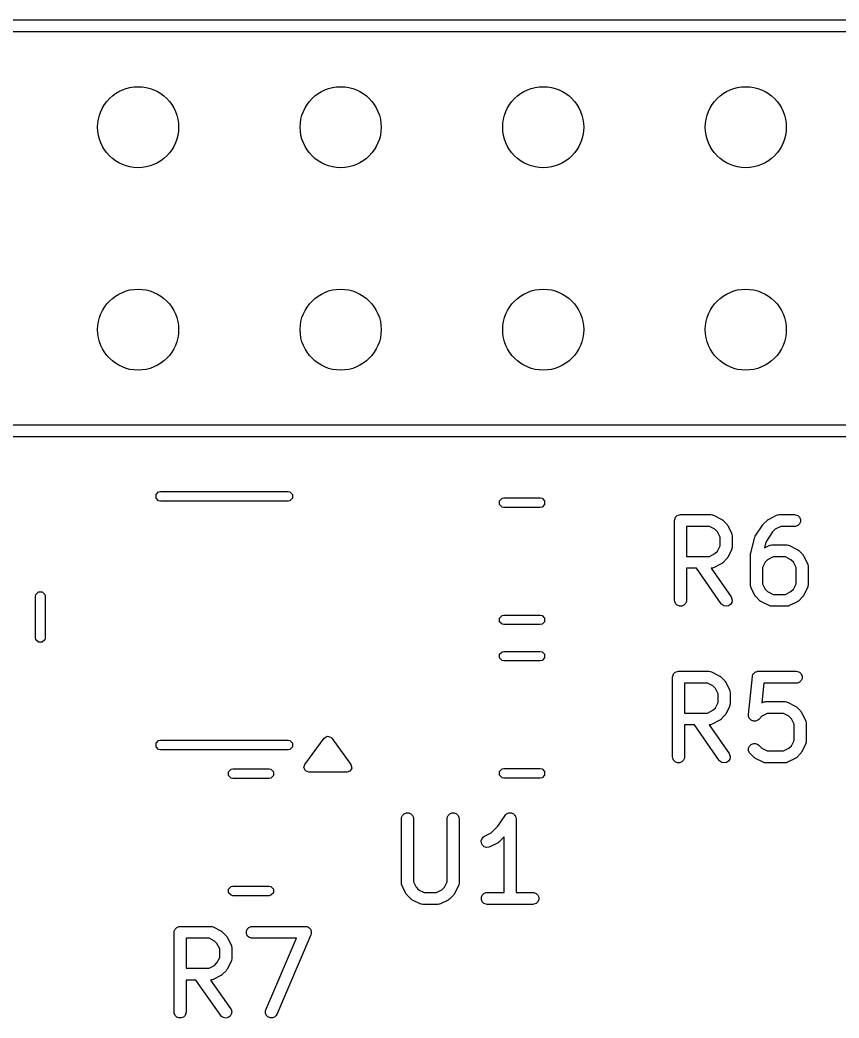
# Model space of a CAD drawing. Extents: x 1.99 to 4.41, y -4.34 to -2.1.
# Drawn here: x 3.2807 to 3.685, y -2.5947 to -2.1018 of the extents above; entities that cross this region are included whole.
import ezdxf

# ---------------------------------------------------------------- set-up
doc = ezdxf.new("R2010")
doc.units = 0
doc.header["$MEASUREMENT"] = 0
doc.layers.add('BLACK', color=7, linetype='CONTINUOUS')

msp = doc.modelspace()

# ---------------------------------------------------------------- linework, layer by layer
at = {"layer": 'BLACK', "linetype": 'CONTINUOUS'}
for p, q in [((2.18898, -2.10177), (4.18898, -2.10177)), ((4.18602, -2.10768), (2.19193, -2.10768)), ((2.29193, -2.30177), (4.18602, -2.30177)), ((4.18898, -2.30768), (2.28898, -2.30768)), ((3.34782, -2.3361), (3.3491, -2.33483)), ((3.34782, -2.33791), (3.34782, -2.3361)), ((3.3491, -2.33483), (3.35, -2.33465)), ((3.35, -2.33465), (3.3815, -2.33465)), ((3.3815, -2.33465), (3.41299, -2.33465)), ((3.41299, -2.33465), (3.4139, -2.33483)), ((3.4139, -2.33483), (3.41517, -2.3361)), ((3.41517, -2.3361), (3.41517, -2.33791)), ((3.3491, -2.33919), (3.34782, -2.33791)), ((3.35, -2.33937), (3.3491, -2.33919)), ((3.3815, -2.33937), (3.35, -2.33937)), ((3.41299, -2.33937), (3.3815, -2.33937)), ((3.4139, -2.33919), (3.41299, -2.33937)), ((3.41517, -2.33791), (3.4139, -2.33919)), ((3.51742, -2.33925), (3.5187, -2.33798)), ((3.51742, -2.34106), (3.51742, -2.33925)), ((3.5187, -2.34234), (3.51742, -2.34106)), ((3.5187, -2.33798), (3.5196, -2.3378)), ((3.5196, -2.3378), (3.53748, -2.3378)), ((3.53748, -2.3378), (3.53839, -2.33798)), ((3.53839, -2.33798), (3.53967, -2.33925)), ((3.53967, -2.34106), (3.53839, -2.34234)), ((3.53967, -2.33925), (3.53967, -2.34106)), ((3.5196, -2.34252), (3.5187, -2.34234)), ((3.53748, -2.34252), (3.5196, -2.34252)), ((3.53839, -2.34234), (3.53748, -2.34252)), ((3.60513, -2.34655), (3.60619, -2.34611)), ((3.60619, -2.34611), (3.60677, -2.34606)), ((3.60677, -2.34606), (3.62177, -2.34606)), ((3.62177, -2.34606), (3.62234, -2.34611)), ((3.62234, -2.34611), (3.62244, -2.34615)), ((3.62244, -2.34615), (3.62255, -2.34616)), ((3.62255, -2.34616), (3.62309, -2.34637)), ((3.65419, -2.34637), (3.65473, -2.34616)), ((3.65473, -2.34616), (3.65484, -2.34615)), ((3.65484, -2.34615), (3.65494, -2.34611)), ((3.65494, -2.34611), (3.65551, -2.34606)), ((3.65551, -2.34606), (3.66301, -2.34606)), ((3.66301, -2.34606), (3.66359, -2.34611)), ((3.66359, -2.34611), (3.66465, -2.34655)), ((3.60382, -2.34901), (3.60387, -2.34843)), ((3.60382, -2.38838), (3.60382, -2.34901)), ((3.60387, -2.34843), (3.60431, -2.34737)), ((3.60431, -2.34737), (3.60513, -2.34655)), ((3.62309, -2.34637), (3.62684, -2.34824)), ((3.62684, -2.34824), (3.62708, -2.3484)), ((3.62708, -2.3484), (3.62716, -2.34843)), ((3.62716, -2.34843), (3.62724, -2.34849)), ((3.62724, -2.34849), (3.62733, -2.34855)), ((3.62733, -2.34855), (3.62738, -2.34861)), ((3.62738, -2.34861), (3.6276, -2.3488)), ((3.6276, -2.3488), (3.62948, -2.35067)), ((3.62948, -2.35067), (3.62966, -2.3509)), ((3.62966, -2.3509), (3.62972, -2.35095)), ((3.62972, -2.35095), (3.62978, -2.35104)), ((3.62978, -2.35104), (3.62985, -2.35112)), ((3.62985, -2.35112), (3.62988, -2.35119)), ((3.64368, -2.35674), (3.64743, -2.35112)), ((3.64743, -2.35112), (3.64761, -2.3509)), ((3.64743, -2.35112), (3.64743, -2.35112)), ((3.64743, -2.35112), (3.64743, -2.35112)), ((3.64761, -2.3509), (3.6478, -2.35067)), ((3.6478, -2.35067), (3.64967, -2.3488)), ((3.6478, -2.35067), (3.6478, -2.35067)), ((3.6478, -2.35067), (3.6478, -2.35067)), ((3.64967, -2.3488), (3.6499, -2.34861)), ((3.6499, -2.34861), (3.64995, -2.34855)), ((3.64995, -2.34855), (3.65004, -2.34849)), ((3.65004, -2.34849), (3.65012, -2.34843)), ((3.65012, -2.34843), (3.65019, -2.3484)), ((3.65019, -2.3484), (3.65044, -2.34824)), ((3.65044, -2.34824), (3.65419, -2.34637)), ((3.66465, -2.34655), (3.66547, -2.34737)), ((3.66547, -2.35065), (3.66465, -2.35146)), ((3.66547, -2.34737), (3.66591, -2.34843)), ((3.66591, -2.34958), (3.66547, -2.35065)), ((3.66591, -2.34843), (3.66591, -2.34958)), ((3.62107, -2.35196), (3.60972, -2.35196)), ((3.60972, -2.35196), (3.60972, -2.36668)), ((3.62377, -2.35331), (3.62107, -2.35196)), ((3.62496, -2.35451), (3.62377, -2.35331)), ((3.62631, -2.3572), (3.62496, -2.35451)), ((3.62988, -2.35119), (3.63003, -2.35144)), ((3.63003, -2.35144), (3.63191, -2.35519)), ((3.63191, -2.35519), (3.63211, -2.35573)), ((3.63211, -2.35573), (3.63212, -2.35583)), ((3.63212, -2.35583), (3.63216, -2.35593)), ((3.63216, -2.35593), (3.63222, -2.35651)), ((3.65218, -2.35464), (3.64888, -2.35959)), ((3.65351, -2.35331), (3.65218, -2.35464)), ((3.65621, -2.35196), (3.65351, -2.35331)), ((3.66301, -2.35196), (3.65621, -2.35196)), ((3.66359, -2.3519), (3.66301, -2.35196)), ((3.66465, -2.35146), (3.66359, -2.3519)), ((3.62631, -2.36143), (3.62631, -2.3572)), ((3.63222, -2.35651), (3.63222, -2.36213)), ((3.6414, -2.36517), (3.64327, -2.35767)), ((3.64327, -2.35767), (3.64339, -2.35733)), ((3.64339, -2.35733), (3.64341, -2.35726)), ((3.64341, -2.35726), (3.64344, -2.35719)), ((3.64344, -2.35719), (3.64347, -2.35712)), ((3.64347, -2.35712), (3.64351, -2.35706)), ((3.64351, -2.35706), (3.64368, -2.35674)), ((3.64888, -2.35959), (3.64815, -2.36251)), ((3.62107, -2.36668), (3.62377, -2.36533)), ((3.62377, -2.36533), (3.62496, -2.36413)), ((3.62496, -2.36413), (3.62631, -2.36143)), ((3.63191, -2.36345), (3.63003, -2.3672)), ((3.63211, -2.36291), (3.63191, -2.36345)), ((3.63212, -2.36281), (3.63211, -2.36291)), ((3.63216, -2.36271), (3.63212, -2.36281)), ((3.63222, -2.36213), (3.63216, -2.36271)), ((3.64131, -2.36574), (3.64135, -2.36552)), ((3.64132, -2.36578), (3.64131, -2.36574)), ((3.64131, -2.36588), (3.64132, -2.36578)), ((3.64131, -2.38088), (3.64131, -2.36588)), ((3.64135, -2.36552), (3.64137, -2.36531)), ((3.64137, -2.36531), (3.64138, -2.36527)), ((3.64138, -2.36527), (3.6414, -2.36517)), ((3.64815, -2.36251), (3.65044, -2.36137)), ((3.65044, -2.36137), (3.65098, -2.36116)), ((3.65098, -2.36116), (3.65109, -2.36115)), ((3.65109, -2.36115), (3.65119, -2.36111)), ((3.65119, -2.36111), (3.65176, -2.36105)), ((3.65176, -2.36105), (3.65926, -2.36105)), ((3.65926, -2.36105), (3.65984, -2.36111)), ((3.65984, -2.36111), (3.65994, -2.36115)), ((3.65994, -2.36115), (3.66004, -2.36116)), ((3.66004, -2.36116), (3.66058, -2.36137)), ((3.66058, -2.36137), (3.66433, -2.36324)), ((3.66433, -2.36324), (3.66458, -2.3634)), ((3.66458, -2.3634), (3.66465, -2.36343)), ((3.66465, -2.36343), (3.66473, -2.36349)), ((3.66473, -2.36349), (3.66482, -2.36355)), ((3.66482, -2.36355), (3.66487, -2.36361)), ((3.66487, -2.36361), (3.6651, -2.36379)), ((3.6651, -2.36379), (3.66697, -2.36567)), ((3.66697, -2.36567), (3.66716, -2.36589)), ((3.66716, -2.36589), (3.66722, -2.36595)), ((3.66722, -2.36595), (3.66727, -2.36603)), ((3.60972, -2.36668), (3.62107, -2.36668)), ((3.62684, -2.3704), (3.62309, -2.37227)), ((3.62708, -2.37024), (3.62684, -2.3704)), ((3.62716, -2.37021), (3.62708, -2.37024)), ((3.62724, -2.37014), (3.62716, -2.37021)), ((3.62733, -2.37009), (3.62724, -2.37014)), ((3.62738, -2.37003), (3.62733, -2.37009)), ((3.6276, -2.36984), (3.62738, -2.37003)), ((3.62948, -2.36797), (3.6276, -2.36984)), ((3.62966, -2.36774), (3.62948, -2.36797)), ((3.62972, -2.36769), (3.62966, -2.36774)), ((3.62978, -2.3676), (3.62972, -2.36769)), ((3.62985, -2.36752), (3.62978, -2.3676)), ((3.62988, -2.36745), (3.62985, -2.36752)), ((3.63003, -2.3672), (3.62988, -2.36745)), ((3.64856, -2.36951), (3.64722, -2.3722)), ((3.64976, -2.36831), (3.64856, -2.36951)), ((3.65246, -2.36696), (3.64976, -2.36831)), ((3.65856, -2.36696), (3.65246, -2.36696)), ((3.66126, -2.36831), (3.65856, -2.36696)), ((3.66246, -2.36951), (3.66126, -2.36831)), ((3.66381, -2.3722), (3.66246, -2.36951)), ((3.66727, -2.36603), (3.66734, -2.36612)), ((3.66734, -2.36612), (3.66737, -2.36619)), ((3.66737, -2.36619), (3.66753, -2.36644)), ((3.66753, -2.36644), (3.6694, -2.37019)), ((3.6694, -2.37019), (3.66961, -2.37073)), ((3.66961, -2.37073), (3.66962, -2.37083)), ((3.66962, -2.37083), (3.66966, -2.37093)), ((3.6146, -2.37258), (3.60972, -2.37258)), ((3.60972, -2.37258), (3.60972, -2.38838)), ((3.62685, -2.39007), (3.6146, -2.37258)), ((3.62234, -2.37253), (3.62181, -2.37258)), ((3.62181, -2.37258), (3.63168, -2.38669)), ((3.62244, -2.37249), (3.62234, -2.37253)), ((3.62255, -2.37248), (3.62244, -2.37249)), ((3.62309, -2.37227), (3.62255, -2.37248)), ((3.64722, -2.3722), (3.64722, -2.38018)), ((3.66381, -2.38018), (3.66381, -2.3722)), ((3.66966, -2.37093), (3.66971, -2.37151)), ((3.66971, -2.37151), (3.66971, -2.38088)), ((3.64722, -2.38018), (3.64856, -2.38288)), ((3.66246, -2.38288), (3.66381, -2.38018)), ((3.28839, -2.38637), (3.28857, -2.38546)), ((3.28857, -2.38546), (3.28984, -2.38419)), ((3.28984, -2.38419), (3.29165, -2.38419)), ((3.29165, -2.38419), (3.29293, -2.38546)), ((3.29293, -2.38546), (3.29311, -2.38637)), ((3.64137, -2.38146), (3.64131, -2.38088)), ((3.64141, -2.38155), (3.64137, -2.38146)), ((3.64142, -2.38166), (3.64141, -2.38155)), ((3.64162, -2.3822), (3.64142, -2.38166)), ((3.6435, -2.38595), (3.64162, -2.3822)), ((3.64856, -2.38288), (3.64976, -2.38408)), ((3.64976, -2.38408), (3.65246, -2.38543)), ((3.65246, -2.38543), (3.65856, -2.38543)), ((3.65856, -2.38543), (3.66126, -2.38408)), ((3.66126, -2.38408), (3.66246, -2.38288)), ((3.6694, -2.3822), (3.66753, -2.38595)), ((3.66961, -2.38166), (3.6694, -2.3822)), ((3.66962, -2.38155), (3.66961, -2.38166)), ((3.66966, -2.38146), (3.66962, -2.38155)), ((3.66971, -2.38088), (3.66966, -2.38146)), ((3.28839, -2.40694), (3.28839, -2.38637)), ((3.29311, -2.38637), (3.29311, -2.40694)), ((3.60387, -2.38895), (3.60382, -2.38838)), ((3.60431, -2.39002), (3.60387, -2.38895)), ((3.60513, -2.39083), (3.60431, -2.39002)), ((3.60922, -2.39002), (3.60841, -2.39083)), ((3.60966, -2.38895), (3.60922, -2.39002)), ((3.60972, -2.38838), (3.60966, -2.38895)), ((3.62722, -2.39051), (3.62685, -2.39007)), ((3.62819, -2.39113), (3.62722, -2.39051)), ((3.6314, -2.39042), (3.63045, -2.39108)), ((3.63202, -2.38945), (3.6314, -2.39042)), ((3.63168, -2.38669), (3.63197, -2.38719)), ((3.63197, -2.38719), (3.63222, -2.38831)), ((3.63222, -2.38831), (3.63202, -2.38945)), ((3.64365, -2.3862), (3.6435, -2.38595)), ((3.64368, -2.38627), (3.64365, -2.3862)), ((3.64375, -2.38635), (3.64368, -2.38627)), ((3.64381, -2.38644), (3.64375, -2.38635)), ((3.64386, -2.38649), (3.64381, -2.38644)), ((3.64405, -2.38672), (3.64386, -2.38649)), ((3.64592, -2.38859), (3.64405, -2.38672)), ((3.64615, -2.38878), (3.64592, -2.38859)), ((3.6462, -2.38884), (3.64615, -2.38878)), ((3.64629, -2.38889), (3.6462, -2.38884)), ((3.64637, -2.38896), (3.64629, -2.38889)), ((3.64644, -2.38899), (3.64637, -2.38896)), ((3.64669, -2.38914), (3.64644, -2.38899)), ((3.65044, -2.39102), (3.64669, -2.38914)), ((3.66433, -2.38914), (3.66058, -2.39102)), ((3.66458, -2.38899), (3.66433, -2.38914)), ((3.66465, -2.38896), (3.66458, -2.38899)), ((3.66473, -2.38889), (3.66465, -2.38896)), ((3.66482, -2.38884), (3.66473, -2.38889)), ((3.66487, -2.38878), (3.66482, -2.38884)), ((3.6651, -2.38859), (3.66487, -2.38878)), ((3.66697, -2.38672), (3.6651, -2.38859)), ((3.66716, -2.38649), (3.66697, -2.38672)), ((3.66722, -2.38644), (3.66716, -2.38649)), ((3.66727, -2.38635), (3.66722, -2.38644)), ((3.66734, -2.38627), (3.66727, -2.38635)), ((3.66737, -2.3862), (3.66734, -2.38627)), ((3.66753, -2.38595), (3.66737, -2.3862)), ((3.60619, -2.39127), (3.60513, -2.39083)), ((3.60734, -2.39127), (3.60619, -2.39127)), ((3.60841, -2.39083), (3.60734, -2.39127)), ((3.62933, -2.39133), (3.62819, -2.39113)), ((3.63045, -2.39108), (3.62933, -2.39133)), ((3.65098, -2.39123), (3.65044, -2.39102)), ((3.65109, -2.39123), (3.65098, -2.39123)), ((3.65119, -2.39127), (3.65109, -2.39123)), ((3.65176, -2.39133), (3.65119, -2.39127)), ((3.65926, -2.39133), (3.65176, -2.39133)), ((3.65984, -2.39127), (3.65926, -2.39133)), ((3.65994, -2.39123), (3.65984, -2.39127)), ((3.66004, -2.39123), (3.65994, -2.39123)), ((3.66058, -2.39102), (3.66004, -2.39123)), ((3.51742, -2.39713), (3.5187, -2.39585)), ((3.51742, -2.39894), (3.51742, -2.39713)), ((3.5187, -2.40021), (3.51742, -2.39894)), ((3.5187, -2.39585), (3.5196, -2.39567)), ((3.5196, -2.40039), (3.5187, -2.40021)), ((3.5196, -2.39567), (3.53748, -2.39567)), ((3.53748, -2.40039), (3.5196, -2.40039)), ((3.53748, -2.39567), (3.53839, -2.39585)), ((3.53839, -2.40021), (3.53748, -2.40039)), ((3.53839, -2.39585), (3.53967, -2.39713)), ((3.53967, -2.39894), (3.53839, -2.40021)), ((3.53967, -2.39713), (3.53967, -2.39894)), ((3.28857, -2.40784), (3.28839, -2.40694)), ((3.28984, -2.40912), (3.28857, -2.40784)), ((3.29165, -2.40912), (3.28984, -2.40912)), ((3.29293, -2.40784), (3.29165, -2.40912)), ((3.29311, -2.40694), (3.29293, -2.40784)), ((3.51742, -2.41504), (3.5187, -2.41376)), ((3.51742, -2.41685), (3.51742, -2.41504)), ((3.5187, -2.41376), (3.5196, -2.41358)), ((3.5196, -2.41358), (3.53748, -2.41358)), ((3.53748, -2.41358), (3.53839, -2.41376)), ((3.53839, -2.41376), (3.53967, -2.41504)), ((3.53967, -2.41504), (3.53967, -2.41685)), ((3.5187, -2.41813), (3.51742, -2.41685)), ((3.5196, -2.41831), (3.5187, -2.41813)), ((3.53748, -2.41831), (3.5196, -2.41831)), ((3.53839, -2.41813), (3.53748, -2.41831)), ((3.53967, -2.41685), (3.53839, -2.41813)), ((3.60289, -2.42579), (3.60333, -2.42473)), ((3.60333, -2.42473), (3.60414, -2.42392)), ((3.60414, -2.42392), (3.60521, -2.42347)), ((3.60521, -2.42347), (3.60578, -2.42342)), ((3.60578, -2.42342), (3.62078, -2.42342)), ((3.62078, -2.42342), (3.62136, -2.42347)), ((3.62136, -2.42347), (3.62146, -2.42352)), ((3.62146, -2.42352), (3.62156, -2.42352)), ((3.62156, -2.42352), (3.6221, -2.42373)), ((3.6221, -2.42373), (3.62585, -2.4256)), ((3.64253, -2.42513), (3.6427, -2.42473)), ((3.6427, -2.42473), (3.6428, -2.42463)), ((3.6428, -2.42463), (3.64287, -2.42449)), ((3.64287, -2.42449), (3.64321, -2.42422)), ((3.64321, -2.42422), (3.64351, -2.42392)), ((3.64351, -2.42392), (3.64365, -2.42386)), ((3.64365, -2.42386), (3.64377, -2.42376)), ((3.64377, -2.42376), (3.64418, -2.42364)), ((3.64418, -2.42364), (3.64458, -2.42347)), ((3.64458, -2.42347), (3.6448, -2.42345)), ((3.6448, -2.42345), (3.64487, -2.42343)), ((3.64487, -2.42343), (3.64494, -2.42344)), ((3.64494, -2.42344), (3.64515, -2.42342)), ((3.64515, -2.42342), (3.6639, -2.42342)), ((3.6639, -2.42342), (3.66448, -2.42347)), ((3.66448, -2.42347), (3.66554, -2.42392)), ((3.66554, -2.42392), (3.66636, -2.42473)), ((3.66636, -2.42473), (3.6668, -2.42579)), ((3.60283, -2.42637), (3.60289, -2.42579)), ((3.60283, -2.46574), (3.60283, -2.42637)), ((3.62008, -2.42932), (3.60874, -2.42932)), ((3.60874, -2.42932), (3.60874, -2.44404)), ((3.62278, -2.43067), (3.62008, -2.42932)), ((3.62585, -2.4256), (3.6261, -2.42576)), ((3.6261, -2.42576), (3.62617, -2.42579)), ((3.62617, -2.42579), (3.62625, -2.42586)), ((3.62625, -2.42586), (3.62634, -2.42591)), ((3.62634, -2.42591), (3.62639, -2.42597)), ((3.62639, -2.42597), (3.62662, -2.42616)), ((3.62662, -2.42616), (3.62849, -2.42803)), ((3.62849, -2.42803), (3.62868, -2.42826)), ((3.62868, -2.42826), (3.62874, -2.42831)), ((3.62874, -2.42831), (3.62879, -2.4284)), ((3.62879, -2.4284), (3.62886, -2.42848)), ((3.62886, -2.42848), (3.62889, -2.42855)), ((3.62889, -2.42855), (3.62905, -2.4288)), ((3.62905, -2.4288), (3.63092, -2.43255)), ((3.64034, -2.44482), (3.64222, -2.42608)), ((3.64222, -2.42608), (3.64226, -2.42587)), ((3.64226, -2.42579), (3.64229, -2.42573)), ((3.64226, -2.42587), (3.64226, -2.42579)), ((3.64229, -2.42573), (3.64233, -2.42551)), ((3.64233, -2.42551), (3.64253, -2.42513)), ((3.64783, -2.42932), (3.64685, -2.43909)), ((3.6639, -2.42932), (3.64783, -2.42932)), ((3.66448, -2.42927), (3.6639, -2.42932)), ((3.66554, -2.42883), (3.66448, -2.42927)), ((3.66636, -2.42801), (3.66554, -2.42883)), ((3.6668, -2.42695), (3.66636, -2.42801)), ((3.6668, -2.42579), (3.6668, -2.42695)), ((3.62398, -2.43187), (3.62278, -2.43067)), ((3.62533, -2.43457), (3.62398, -2.43187)), ((3.62533, -2.4388), (3.62533, -2.43457)), ((3.63092, -2.43255), (3.63113, -2.43309)), ((3.63113, -2.43309), (3.63114, -2.4332)), ((3.63114, -2.4332), (3.63118, -2.43329)), ((3.63118, -2.43329), (3.63123, -2.43387)), ((3.63123, -2.43387), (3.63123, -2.43949)), ((3.62398, -2.44149), (3.62533, -2.4388)), ((3.63123, -2.43949), (3.63118, -2.44007)), ((3.64685, -2.43909), (3.64758, -2.43873)), ((3.64758, -2.43873), (3.64812, -2.43852)), ((3.64812, -2.43852), (3.64823, -2.43851)), ((3.64823, -2.43851), (3.64833, -2.43847)), ((3.64833, -2.43847), (3.6489, -2.43842)), ((3.6489, -2.43842), (3.65828, -2.43842)), ((3.65828, -2.43842), (3.65885, -2.43847)), ((3.65885, -2.43847), (3.65895, -2.43851)), ((3.65895, -2.43851), (3.65906, -2.43852)), ((3.65906, -2.43852), (3.6596, -2.43873)), ((3.6596, -2.43873), (3.66335, -2.4406)), ((3.60874, -2.44404), (3.62008, -2.44404)), ((3.62008, -2.44404), (3.62278, -2.44269)), ((3.62278, -2.44269), (3.62398, -2.44149)), ((3.62905, -2.44456), (3.62889, -2.44481)), ((3.63092, -2.44081), (3.62905, -2.44456)), ((3.63113, -2.44027), (3.63092, -2.44081)), ((3.63114, -2.44017), (3.63113, -2.44027)), ((3.63118, -2.44007), (3.63114, -2.44017)), ((3.6496, -2.44432), (3.6469, -2.44567)), ((3.65758, -2.44432), (3.6496, -2.44432)), ((3.66028, -2.44567), (3.65758, -2.44432)), ((3.66335, -2.4406), (3.6636, -2.44076)), ((3.6636, -2.44076), (3.66367, -2.44079)), ((3.66367, -2.44079), (3.66375, -2.44086)), ((3.66375, -2.44086), (3.66384, -2.44091)), ((3.66384, -2.44091), (3.66389, -2.44097)), ((3.66389, -2.44097), (3.66411, -2.44116)), ((3.66411, -2.44116), (3.66599, -2.44303)), ((3.66599, -2.44303), (3.66618, -2.44326)), ((3.66618, -2.44326), (3.66623, -2.44331)), ((3.66623, -2.44331), (3.66629, -2.4434)), ((3.66629, -2.4434), (3.66636, -2.44348)), ((3.66636, -2.44348), (3.66639, -2.44355)), ((3.66639, -2.44355), (3.66654, -2.4438)), ((3.66654, -2.4438), (3.66842, -2.44755)), ((3.6221, -2.44963), (3.62156, -2.44984)), ((3.62585, -2.44776), (3.6221, -2.44963)), ((3.6261, -2.4476), (3.62585, -2.44776)), ((3.62617, -2.44757), (3.6261, -2.4476)), ((3.62625, -2.44751), (3.62617, -2.44757)), ((3.62634, -2.44745), (3.62625, -2.44751)), ((3.62639, -2.44739), (3.62634, -2.44745)), ((3.62662, -2.44721), (3.62639, -2.44739)), ((3.62849, -2.44533), (3.62662, -2.44721)), ((3.62868, -2.44511), (3.62849, -2.44533)), ((3.62874, -2.44505), (3.62868, -2.44511)), ((3.62879, -2.44497), (3.62874, -2.44505)), ((3.62886, -2.44488), (3.62879, -2.44497)), ((3.62889, -2.44481), (3.62886, -2.44488)), ((3.64034, -2.4454), (3.64034, -2.44482)), ((3.64038, -2.44555), (3.64034, -2.4454)), ((3.64038, -2.44569), (3.64038, -2.44555)), ((3.64055, -2.44609), (3.64038, -2.44569)), ((3.64067, -2.44651), (3.64055, -2.44609)), ((3.64077, -2.44662), (3.64067, -2.44651)), ((3.64082, -2.44676), (3.64077, -2.44662)), ((3.64113, -2.44706), (3.64082, -2.44676)), ((3.6414, -2.4474), (3.64113, -2.44706)), ((3.64153, -2.44747), (3.6414, -2.4474)), ((3.64164, -2.44757), (3.64153, -2.44747)), ((3.64204, -2.44774), (3.64164, -2.44757)), ((3.64242, -2.44794), (3.64204, -2.44774)), ((3.64257, -2.44796), (3.64242, -2.44794)), ((3.6427, -2.44801), (3.64257, -2.44796)), ((3.64313, -2.44801), (3.6427, -2.44801)), ((3.64356, -2.44806), (3.64313, -2.44801)), ((3.64371, -2.44801), (3.64356, -2.44806)), ((3.64385, -2.44801), (3.64371, -2.44801)), ((3.64425, -2.44785), (3.64385, -2.44801)), ((3.64467, -2.44772), (3.64425, -2.44785)), ((3.64478, -2.44763), (3.64467, -2.44772)), ((3.64492, -2.44757), (3.64478, -2.44763)), ((3.64537, -2.44721), (3.64492, -2.44757)), ((3.6469, -2.44567), (3.64537, -2.44721)), ((3.66147, -2.44687), (3.66028, -2.44567)), ((3.66282, -2.44957), (3.66147, -2.44687)), ((3.66282, -2.45754), (3.66282, -2.44957)), ((3.66842, -2.44755), (3.66862, -2.44809)), ((3.66862, -2.44809), (3.66863, -2.44819)), ((3.66863, -2.44819), (3.66867, -2.44829)), ((3.66867, -2.44829), (3.66873, -2.44887)), ((3.66873, -2.44887), (3.66873, -2.45824)), ((3.61362, -2.44995), (3.60874, -2.44995)), ((3.60874, -2.44995), (3.60874, -2.46574)), ((3.62586, -2.46743), (3.61362, -2.44995)), ((3.62136, -2.44989), (3.62083, -2.44994)), ((3.62083, -2.44994), (3.6307, -2.46405)), ((3.62146, -2.44985), (3.62136, -2.44989)), ((3.62156, -2.44984), (3.62146, -2.44985)), ((3.34782, -2.45894), (3.3491, -2.45766)), ((3.34782, -2.46075), (3.34782, -2.45894)), ((3.3491, -2.45766), (3.35, -2.45748)), ((3.35, -2.45748), (3.3815, -2.45748)), ((3.3815, -2.45748), (3.41299, -2.45748)), ((3.41299, -2.45748), (3.4139, -2.45766)), ((3.4139, -2.45766), (3.41517, -2.45894)), ((3.41517, -2.45894), (3.41517, -2.46075)), ((3.42132, -2.46948), (3.43077, -2.45648)), ((3.43077, -2.45648), (3.43231, -2.45554)), ((3.43231, -2.45554), (3.43407, -2.45596)), ((3.43407, -2.45596), (3.43459, -2.45648)), ((3.43459, -2.45648), (3.44404, -2.46948)), ((3.64082, -2.46035), (3.64164, -2.45954)), ((3.64164, -2.45954), (3.6427, -2.4591)), ((3.6427, -2.4591), (3.64385, -2.4591)), ((3.64385, -2.4591), (3.64492, -2.45954)), ((3.64492, -2.45954), (3.64537, -2.4599)), ((3.66147, -2.46024), (3.66282, -2.45754)), ((3.66842, -2.45956), (3.66654, -2.46331)), ((3.66862, -2.45902), (3.66842, -2.45956)), ((3.66863, -2.45892), (3.66862, -2.45902)), ((3.66867, -2.45882), (3.66863, -2.45892)), ((3.66873, -2.45824), (3.66867, -2.45882)), ((3.3491, -2.46202), (3.34782, -2.46075)), ((3.35, -2.4622), (3.3491, -2.46202)), ((3.3815, -2.4622), (3.35, -2.4622)), ((3.41299, -2.4622), (3.3815, -2.4622)), ((3.4139, -2.46202), (3.41299, -2.4622)), ((3.41517, -2.46075), (3.4139, -2.46202)), ((3.6307, -2.46405), (3.63098, -2.46455)), ((3.64038, -2.46142), (3.64082, -2.46035)), ((3.64038, -2.46257), (3.64038, -2.46142)), ((3.64082, -2.46363), (3.64038, -2.46257)), ((3.64119, -2.46408), (3.64082, -2.46363)), ((3.64307, -2.46595), (3.64119, -2.46408)), ((3.64537, -2.4599), (3.6469, -2.46144)), ((3.6469, -2.46144), (3.6496, -2.46279)), ((3.6496, -2.46279), (3.65758, -2.46279)), ((3.65758, -2.46279), (3.66028, -2.46144)), ((3.66028, -2.46144), (3.66147, -2.46024)), ((3.66599, -2.46408), (3.66411, -2.46595)), ((3.66618, -2.46385), (3.66599, -2.46408)), ((3.66623, -2.4638), (3.66618, -2.46385)), ((3.66629, -2.46371), (3.66623, -2.4638)), ((3.66636, -2.46363), (3.66629, -2.46371)), ((3.66639, -2.46356), (3.66636, -2.46363)), ((3.66654, -2.46331), (3.66639, -2.46356)), ((3.60289, -2.46632), (3.60283, -2.46574)), ((3.60333, -2.46738), (3.60289, -2.46632)), ((3.60414, -2.4682), (3.60333, -2.46738)), ((3.60521, -2.46864), (3.60414, -2.4682)), ((3.60636, -2.46864), (3.60521, -2.46864)), ((3.60742, -2.4682), (3.60636, -2.46864)), ((3.60824, -2.46738), (3.60742, -2.4682)), ((3.60868, -2.46632), (3.60824, -2.46738)), ((3.60874, -2.46574), (3.60868, -2.46632)), ((3.62624, -2.46787), (3.62586, -2.46743)), ((3.62721, -2.46849), (3.62624, -2.46787)), ((3.62834, -2.46869), (3.62721, -2.46849)), ((3.62947, -2.46844), (3.62834, -2.46869)), ((3.63041, -2.46778), (3.62947, -2.46844)), ((3.63103, -2.46681), (3.63041, -2.46778)), ((3.63098, -2.46455), (3.63123, -2.46568)), ((3.63123, -2.46568), (3.63103, -2.46681)), ((3.64329, -2.46614), (3.64307, -2.46595)), ((3.64334, -2.4662), (3.64329, -2.46614)), ((3.64343, -2.46625), (3.64334, -2.4662)), ((3.64351, -2.46632), (3.64343, -2.46625)), ((3.64359, -2.46635), (3.64351, -2.46632)), ((3.64383, -2.46651), (3.64359, -2.46635)), ((3.64758, -2.46838), (3.64383, -2.46651)), ((3.64812, -2.46859), (3.64758, -2.46838)), ((3.64823, -2.4686), (3.64812, -2.46859)), ((3.64833, -2.46864), (3.64823, -2.4686)), ((3.6489, -2.46869), (3.64833, -2.46864)), ((3.65828, -2.46869), (3.6489, -2.46869)), ((3.65885, -2.46864), (3.65828, -2.46869)), ((3.65895, -2.4686), (3.65885, -2.46864)), ((3.65906, -2.46859), (3.65895, -2.4686)), ((3.6596, -2.46838), (3.65906, -2.46859)), ((3.66335, -2.46651), (3.6596, -2.46838)), ((3.6636, -2.46635), (3.66335, -2.46651)), ((3.66367, -2.46632), (3.6636, -2.46635)), ((3.66375, -2.46625), (3.66367, -2.46632)), ((3.66384, -2.4662), (3.66375, -2.46625)), ((3.66389, -2.46614), (3.66384, -2.4662)), ((3.66411, -2.46595), (3.66389, -2.46614)), ((3.38356, -2.47311), (3.38484, -2.47183)), ((3.38356, -2.47492), (3.38356, -2.47311)), ((3.38484, -2.47183), (3.38575, -2.47165)), ((3.38575, -2.47165), (3.40362, -2.47165)), ((3.40362, -2.47165), (3.40453, -2.47183)), ((3.40453, -2.47183), (3.40581, -2.47311)), ((3.40581, -2.47311), (3.40581, -2.47492)), ((3.42087, -2.47087), (3.42132, -2.46948)), ((3.42156, -2.47254), (3.42087, -2.47087)), ((3.42323, -2.47323), (3.42156, -2.47254)), ((3.44213, -2.47323), (3.42323, -2.47323)), ((3.44352, -2.47278), (3.44213, -2.47323)), ((3.44446, -2.47123), (3.44352, -2.47278)), ((3.44404, -2.46948), (3.44446, -2.47123)), ((3.51742, -2.47291), (3.5187, -2.47164)), ((3.51742, -2.47472), (3.51742, -2.47291)), ((3.5187, -2.47164), (3.5196, -2.47146)), ((3.5196, -2.47146), (3.53748, -2.47146)), ((3.53748, -2.47146), (3.53839, -2.47164)), ((3.53839, -2.47164), (3.53967, -2.47291)), ((3.53967, -2.47291), (3.53967, -2.47472)), ((3.38484, -2.4762), (3.38356, -2.47492)), ((3.38575, -2.47638), (3.38484, -2.4762)), ((3.40362, -2.47638), (3.38575, -2.47638)), ((3.40453, -2.4762), (3.40362, -2.47638)), ((3.40581, -2.47492), (3.40453, -2.4762)), ((3.5187, -2.476), (3.51742, -2.47472)), ((3.5196, -2.47618), (3.5187, -2.476)), ((3.53748, -2.47618), (3.5196, -2.47618)), ((3.53839, -2.476), (3.53748, -2.47618)), ((3.53967, -2.47472), (3.53839, -2.476)), ((3.46952, -2.49461), (3.47033, -2.4938)), ((3.47033, -2.4938), (3.4714, -2.49336)), ((3.4714, -2.49336), (3.47255, -2.49336)), ((3.47255, -2.49336), (3.47361, -2.4938)), ((3.47361, -2.4938), (3.47443, -2.49461)), ((3.49201, -2.49461), (3.49283, -2.4938)), ((3.49283, -2.4938), (3.49389, -2.49336)), ((3.49389, -2.49336), (3.49505, -2.49336)), ((3.49505, -2.49336), (3.49611, -2.4938)), ((3.49611, -2.4938), (3.49692, -2.49461)), ((3.5205, -2.49417), (3.52074, -2.494)), ((3.52074, -2.494), (3.52095, -2.4938)), ((3.52095, -2.4938), (3.52122, -2.49369)), ((3.52122, -2.49369), (3.52146, -2.49353)), ((3.52146, -2.49353), (3.52174, -2.49347)), ((3.52174, -2.49347), (3.52201, -2.49336)), ((3.52201, -2.49336), (3.5223, -2.49336)), ((3.5223, -2.49336), (3.52259, -2.4933)), ((3.52259, -2.4933), (3.52287, -2.49336)), ((3.52287, -2.49336), (3.52317, -2.49336)), ((3.52317, -2.49336), (3.52343, -2.49347)), ((3.52343, -2.49347), (3.52372, -2.49352)), ((3.52372, -2.49352), (3.52396, -2.49369)), ((3.52396, -2.49369), (3.52423, -2.4938)), ((3.52423, -2.4938), (3.52444, -2.494)), ((3.52444, -2.494), (3.52468, -2.49416)), ((3.46902, -2.49625), (3.46908, -2.49568)), ((3.46902, -2.52812), (3.46902, -2.49625)), ((3.46908, -2.49568), (3.46952, -2.49461)), ((3.47443, -2.49461), (3.47487, -2.49568)), ((3.47487, -2.49568), (3.47492, -2.49625)), ((3.47492, -2.49625), (3.47492, -2.52743)), ((3.49152, -2.49625), (3.49157, -2.49568)), ((3.49152, -2.52743), (3.49152, -2.49625)), ((3.49157, -2.49568), (3.49201, -2.49461)), ((3.49692, -2.49461), (3.49737, -2.49568)), ((3.49737, -2.49568), (3.49742, -2.49625)), ((3.49742, -2.49625), (3.49742, -2.52812)), ((3.51655, -2.5), (3.52013, -2.49461)), ((3.52013, -2.49461), (3.52014, -2.49461)), ((3.52014, -2.49461), (3.5205, -2.49417)), ((3.52014, -2.49461), (3.52014, -2.49461)), ((3.52014, -2.49461), (3.52014, -2.49461)), ((3.52468, -2.49416), (3.52484, -2.49441)), ((3.52484, -2.49441), (3.52505, -2.49461)), ((3.52505, -2.49461), (3.52516, -2.49488)), ((3.52516, -2.49488), (3.52532, -2.49512)), ((3.52532, -2.49512), (3.52538, -2.49541)), ((3.52538, -2.49541), (3.52549, -2.49568)), ((3.52549, -2.49568), (3.52554, -2.49625)), ((3.52554, -2.49625), (3.52554, -2.49625)), ((3.52554, -2.49625), (3.52554, -2.49625)), ((3.52554, -2.49625), (3.52554, -2.49625)), ((3.52554, -2.49625), (3.52554, -2.53267)), ((3.51002, -2.50486), (3.51334, -2.5032)), ((3.51334, -2.5032), (3.51655, -2.5)), ((3.50841, -2.50713), (3.50878, -2.50604)), ((3.50849, -2.50828), (3.50841, -2.50713)), ((3.50901, -2.50931), (3.50849, -2.50828)), ((3.50878, -2.50604), (3.50953, -2.50517)), ((3.50953, -2.50517), (3.51002, -2.50486)), ((3.51641, -2.50827), (3.51266, -2.51014)), ((3.51666, -2.50811), (3.51641, -2.50827)), ((3.51673, -2.50808), (3.51666, -2.50811)), ((3.51681, -2.50802), (3.51673, -2.50808)), ((3.5169, -2.50796), (3.51681, -2.50802)), ((3.51695, -2.5079), (3.5169, -2.50796)), ((3.51718, -2.50771), (3.51695, -2.5079)), ((3.51964, -2.50526), (3.51718, -2.50771)), ((3.51964, -2.53267), (3.51964, -2.50526)), ((3.50988, -2.51007), (3.50901, -2.50931)), ((3.51097, -2.51043), (3.50988, -2.51007)), ((3.51212, -2.51035), (3.51097, -2.51043)), ((3.51266, -2.51014), (3.51212, -2.51035)), ((3.46908, -2.5287), (3.46902, -2.52812)), ((3.47492, -2.52743), (3.47627, -2.53012)), ((3.49017, -2.53012), (3.49152, -2.52743)), ((3.49742, -2.52812), (3.49737, -2.5287)), ((3.38356, -2.53099), (3.38484, -2.52971)), ((3.38356, -2.53279), (3.38356, -2.53099)), ((3.38484, -2.53407), (3.38356, -2.53279)), ((3.38484, -2.52971), (3.38575, -2.52953)), ((3.38575, -2.52953), (3.40362, -2.52953)), ((3.40362, -2.52953), (3.40453, -2.52971)), ((3.40453, -2.52971), (3.40581, -2.53099)), ((3.40581, -2.53279), (3.40453, -2.53407)), ((3.40581, -2.53099), (3.40581, -2.53279)), ((3.46912, -2.5288), (3.46908, -2.5287)), ((3.46912, -2.5289), (3.46912, -2.5288)), ((3.46933, -2.52944), (3.46912, -2.5289)), ((3.47121, -2.53319), (3.46933, -2.52944)), ((3.47136, -2.53344), (3.47121, -2.53319)), ((3.47139, -2.53351), (3.47136, -2.53344)), ((3.47146, -2.53359), (3.47139, -2.53351)), ((3.47627, -2.53012), (3.47747, -2.53132)), ((3.47747, -2.53132), (3.48017, -2.53267)), ((3.48017, -2.53267), (3.48627, -2.53267)), ((3.48627, -2.53267), (3.48897, -2.53132)), ((3.48897, -2.53132), (3.49017, -2.53012)), ((3.49505, -2.53351), (3.49498, -2.53359)), ((3.49508, -2.53344), (3.49505, -2.53351)), ((3.49524, -2.53319), (3.49508, -2.53344)), ((3.49711, -2.52944), (3.49524, -2.53319)), ((3.49732, -2.5289), (3.49711, -2.52944)), ((3.49737, -2.5287), (3.49732, -2.5288)), ((3.49732, -2.5288), (3.49732, -2.5289)), ((3.50889, -2.53398), (3.5097, -2.53317)), ((3.5097, -2.53317), (3.51077, -2.53273)), ((3.51077, -2.53273), (3.51134, -2.53267)), ((3.51134, -2.53267), (3.51964, -2.53267)), ((3.52554, -2.53267), (3.53384, -2.53267)), ((3.53384, -2.53267), (3.53442, -2.53273)), ((3.53442, -2.53273), (3.53548, -2.53317)), ((3.53548, -2.53317), (3.53629, -2.53398)), ((3.38575, -2.53425), (3.38484, -2.53407)), ((3.40362, -2.53425), (3.38575, -2.53425)), ((3.40453, -2.53407), (3.40362, -2.53425)), ((3.47151, -2.53368), (3.47146, -2.53359)), ((3.47157, -2.53373), (3.47151, -2.53368)), ((3.47176, -2.53396), (3.47157, -2.53373)), ((3.47363, -2.53584), (3.47176, -2.53396)), ((3.47386, -2.53602), (3.47363, -2.53584)), ((3.47391, -2.53608), (3.47386, -2.53602)), ((3.474, -2.53614), (3.47391, -2.53608)), ((3.47408, -2.5362), (3.474, -2.53614)), ((3.47415, -2.53623), (3.47408, -2.5362)), ((3.4744, -2.53639), (3.47415, -2.53623)), ((3.47815, -2.53826), (3.4744, -2.53639)), ((3.47869, -2.53847), (3.47815, -2.53826)), ((3.48829, -2.53826), (3.48775, -2.53847)), ((3.49204, -2.53639), (3.48829, -2.53826)), ((3.49229, -2.53623), (3.49204, -2.53639)), ((3.49236, -2.5362), (3.49229, -2.53623)), ((3.49244, -2.53614), (3.49236, -2.5362)), ((3.49253, -2.53608), (3.49244, -2.53614)), ((3.49258, -2.53602), (3.49253, -2.53608)), ((3.49281, -2.53584), (3.49258, -2.53602)), ((3.49468, -2.53396), (3.49281, -2.53584)), ((3.49487, -2.53373), (3.49468, -2.53396)), ((3.49493, -2.53368), (3.49487, -2.53373)), ((3.49498, -2.53359), (3.49493, -2.53368)), ((3.50845, -2.53505), (3.50889, -2.53398)), ((3.50845, -2.5362), (3.50845, -2.53505)), ((3.50889, -2.53726), (3.50845, -2.5362)), ((3.5097, -2.53808), (3.50889, -2.53726)), ((3.51077, -2.53852), (3.5097, -2.53808)), ((3.53548, -2.53808), (3.53442, -2.53852)), ((3.53629, -2.53726), (3.53548, -2.53808)), ((3.53629, -2.53398), (3.53674, -2.53505)), ((3.53674, -2.5362), (3.53629, -2.53726)), ((3.53674, -2.53505), (3.53674, -2.5362)), ((3.4788, -2.53848), (3.47869, -2.53847)), ((3.4789, -2.53852), (3.4788, -2.53848)), ((3.47947, -2.53858), (3.4789, -2.53852)), ((3.48697, -2.53858), (3.47947, -2.53858)), ((3.48755, -2.53852), (3.48697, -2.53858)), ((3.48764, -2.53848), (3.48755, -2.53852)), ((3.48775, -2.53847), (3.48764, -2.53848)), ((3.51134, -2.53858), (3.51077, -2.53852)), ((3.53384, -2.53858), (3.51134, -2.53858)), ((3.53442, -2.53852), (3.53384, -2.53858)), ((3.35677, -2.55236), (3.35682, -2.55178)), ((3.35677, -2.59173), (3.35677, -2.55236)), ((3.35682, -2.55178), (3.35727, -2.55071)), ((3.35727, -2.55071), (3.35808, -2.5499)), ((3.35808, -2.5499), (3.35914, -2.54946)), ((3.35914, -2.54946), (3.35972, -2.5494)), ((3.35972, -2.5494), (3.37472, -2.5494)), ((3.37472, -2.5494), (3.37529, -2.54946)), ((3.37529, -2.54946), (3.37539, -2.5495)), ((3.37539, -2.5495), (3.3755, -2.54951)), ((3.3755, -2.54951), (3.37604, -2.54971)), ((3.37604, -2.54971), (3.37979, -2.55159)), ((3.37979, -2.55159), (3.38004, -2.55174)), ((3.38004, -2.55174), (3.38011, -2.55177)), ((3.38011, -2.55177), (3.38019, -2.55184)), ((3.38019, -2.55184), (3.38028, -2.5519)), ((3.38028, -2.5519), (3.38033, -2.55196)), ((3.38033, -2.55196), (3.38056, -2.55214)), ((3.38056, -2.55214), (3.38243, -2.55402)), ((3.39245, -2.55178), (3.39289, -2.55071)), ((3.39245, -2.55293), (3.39245, -2.55178)), ((3.39289, -2.554), (3.39245, -2.55293)), ((3.39289, -2.55071), (3.3937, -2.5499)), ((3.3937, -2.5499), (3.39477, -2.54946)), ((3.39477, -2.54946), (3.39534, -2.5494)), ((3.39534, -2.5494), (3.42159, -2.5494)), ((3.42159, -2.5494), (3.42216, -2.54946)), ((3.42216, -2.54946), (3.42218, -2.54947)), ((3.42218, -2.54947), (3.4222, -2.54947)), ((3.4222, -2.54947), (3.42271, -2.54969)), ((3.42271, -2.54969), (3.42323, -2.5499)), ((3.42323, -2.5499), (3.42324, -2.54991)), ((3.42324, -2.54991), (3.42326, -2.54992)), ((3.42326, -2.54992), (3.42365, -2.55032)), ((3.42365, -2.55032), (3.42404, -2.55071)), ((3.42404, -2.55071), (3.42405, -2.55073)), ((3.42405, -2.55073), (3.42406, -2.55074)), ((3.42406, -2.55074), (3.42427, -2.55126)), ((3.42427, -2.55126), (3.42448, -2.55178)), ((3.42448, -2.55297), (3.4243, -2.55352)), ((3.42448, -2.55178), (3.42448, -2.5518)), ((3.42448, -2.5518), (3.42449, -2.55181)), ((3.42449, -2.55181), (3.42448, -2.55237)), ((3.42448, -2.55237), (3.42448, -2.55293)), ((3.42448, -2.55293), (3.42448, -2.55295)), ((3.42448, -2.55295), (3.42448, -2.55297)), ((3.37402, -2.55531), (3.36267, -2.55531)), ((3.36267, -2.55531), (3.36267, -2.57002)), ((3.37672, -2.55666), (3.37402, -2.55531)), ((3.37792, -2.55785), (3.37672, -2.55666)), ((3.37927, -2.56055), (3.37792, -2.55785)), ((3.38243, -2.55402), (3.38262, -2.55424)), ((3.38262, -2.55424), (3.38268, -2.55429)), ((3.38268, -2.55429), (3.38273, -2.55438)), ((3.38273, -2.55438), (3.3828, -2.55446)), ((3.3828, -2.55446), (3.38283, -2.55454)), ((3.38283, -2.55454), (3.38298, -2.55478)), ((3.38298, -2.55478), (3.38486, -2.55853)), ((3.3937, -2.55481), (3.39289, -2.554)), ((3.39477, -2.55525), (3.3937, -2.55481)), ((3.39534, -2.55531), (3.39477, -2.55525)), ((3.41711, -2.55531), (3.39534, -2.55531)), ((3.402, -2.59056), (3.41711, -2.55531)), ((3.4243, -2.55352), (3.40743, -2.59289)), ((3.37927, -2.56478), (3.37927, -2.56055)), ((3.38486, -2.55853), (3.38507, -2.55907)), ((3.38507, -2.55907), (3.38507, -2.55918)), ((3.38507, -2.55918), (3.38511, -2.55928)), ((3.38511, -2.55928), (3.38517, -2.55985)), ((3.38517, -2.55985), (3.38517, -2.56548)), ((3.37672, -2.56868), (3.37792, -2.56748)), ((3.37792, -2.56748), (3.37927, -2.56478)), ((3.38486, -2.5668), (3.38298, -2.57055)), ((3.38507, -2.56626), (3.38486, -2.5668)), ((3.38511, -2.56605), (3.38507, -2.56615)), ((3.38507, -2.56615), (3.38507, -2.56626)), ((3.38517, -2.56548), (3.38511, -2.56605)), ((3.36267, -2.57002), (3.37402, -2.57002)), ((3.37402, -2.57002), (3.37672, -2.56868)), ((3.38243, -2.57132), (3.38056, -2.57319)), ((3.38262, -2.57109), (3.38243, -2.57132)), ((3.38268, -2.57104), (3.38262, -2.57109)), ((3.38273, -2.57095), (3.38268, -2.57104)), ((3.3828, -2.57087), (3.38273, -2.57095)), ((3.38283, -2.5708), (3.3828, -2.57087)), ((3.38298, -2.57055), (3.38283, -2.5708)), ((3.36756, -2.57593), (3.36267, -2.57593)), ((3.36267, -2.57593), (3.36267, -2.59173)), ((3.3798, -2.59342), (3.36756, -2.57593)), ((3.37529, -2.57587), (3.37476, -2.57593)), ((3.37476, -2.57593), (3.38464, -2.59003)), ((3.37539, -2.57583), (3.37529, -2.57587)), ((3.3755, -2.57583), (3.37539, -2.57583)), ((3.37604, -2.57562), (3.3755, -2.57583)), ((3.37979, -2.57374), (3.37604, -2.57562)), ((3.38004, -2.57359), (3.37979, -2.57374)), ((3.38011, -2.57356), (3.38004, -2.57359)), ((3.38019, -2.57349), (3.38011, -2.57356)), ((3.38028, -2.57344), (3.38019, -2.57349)), ((3.38033, -2.57338), (3.38028, -2.57344)), ((3.38056, -2.57319), (3.38033, -2.57338)), ((3.35682, -2.5923), (3.35677, -2.59173)), ((3.35727, -2.59337), (3.35682, -2.5923)), ((3.36262, -2.5923), (3.36218, -2.59337)), ((3.36267, -2.59173), (3.36262, -2.5923)), ((3.38464, -2.59003), (3.38492, -2.59054)), ((3.38492, -2.59054), (3.38517, -2.59166)), ((3.38517, -2.59166), (3.38497, -2.5928)), ((3.40181, -2.59227), (3.40183, -2.59111)), ((3.40224, -2.59334), (3.40181, -2.59227)), ((3.40183, -2.59111), (3.402, -2.59056)), ((3.35808, -2.59418), (3.35727, -2.59337)), ((3.35914, -2.59462), (3.35808, -2.59418)), ((3.3603, -2.59462), (3.35914, -2.59462)), ((3.36136, -2.59418), (3.3603, -2.59462)), ((3.36218, -2.59337), (3.36136, -2.59418)), ((3.38018, -2.59386), (3.3798, -2.59342)), ((3.38115, -2.59448), (3.38018, -2.59386)), ((3.38228, -2.59468), (3.38115, -2.59448)), ((3.38341, -2.59443), (3.38228, -2.59468)), ((3.38435, -2.59377), (3.38341, -2.59443)), ((3.38497, -2.5928), (3.38435, -2.59377)), ((3.40304, -2.59416), (3.40224, -2.59334)), ((3.4041, -2.59461), (3.40304, -2.59416)), ((3.40526, -2.59463), (3.4041, -2.59461)), ((3.40633, -2.5942), (3.40526, -2.59463)), ((3.40715, -2.5934), (3.40633, -2.5942)), ((3.40743, -2.59289), (3.40715, -2.5934))]:
    msp.add_line(p, q, dxfattribs=at)
at = {"layer": 'BLACK'}
for centre in [(3.33898, -2.15472), (3.43898, -2.15472), (3.53898, -2.15472), (3.63898, -2.15472), (3.33898, -2.25472), (3.43898, -2.25472), (3.53898, -2.25472), (3.63898, -2.25472)]:
    msp.add_circle(centre, 0.02, dxfattribs=at)

doc.saveas('drawing.dxf')
